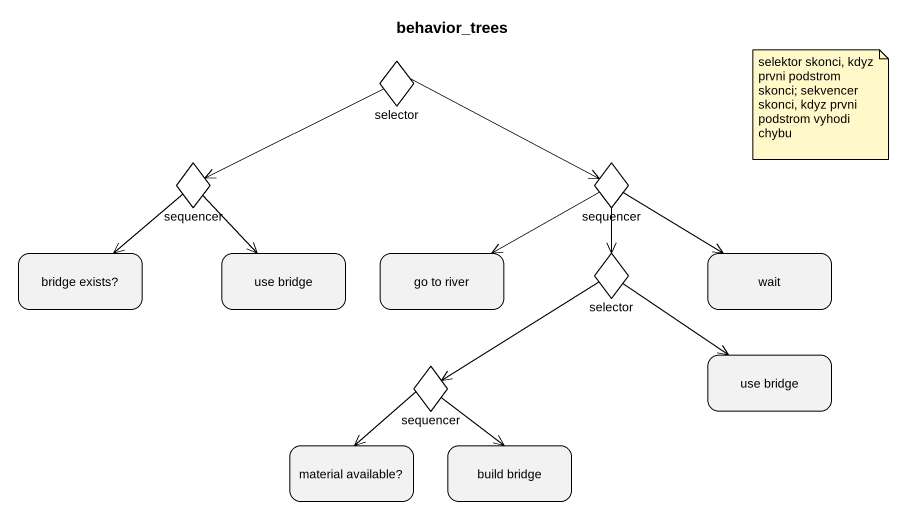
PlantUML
@startuml
title behavior_trees
hide empty description
state selector <<choice>> #666666
state sequencer <<choice>>
state "sequencer" as sequencer_2 <<choice>>
state "bridge exists?" as bridge_exists
state "use bridge" as use_bridge
state "go to river" as go_to_river
state "selector" as selector_2 <<choice>> #666666
state wait
state "sequencer" as sequencer_3 <<choice>>
state "use bridge" as use_bridge_2
state "material available?" as material_available
state "build bridge" as build_bridge
selector -left-> sequencer
selector -right-> sequencer_2
sequencer --> bridge_exists
sequencer --> use_bridge
sequencer_2 -left-> go_to_river
sequencer_2 --> selector_2
sequencer_2 --> wait
selector_2 --> sequencer_3
selector_2 --> use_bridge_2
sequencer_3 --> material_available
sequencer_3 --> build_bridge
note as N1
  selektor skonci, kdyz prvni podstrom skonci; sekvencer skonci, kdyz prvni podstrom vyhodi chybu
end note
@enduml
